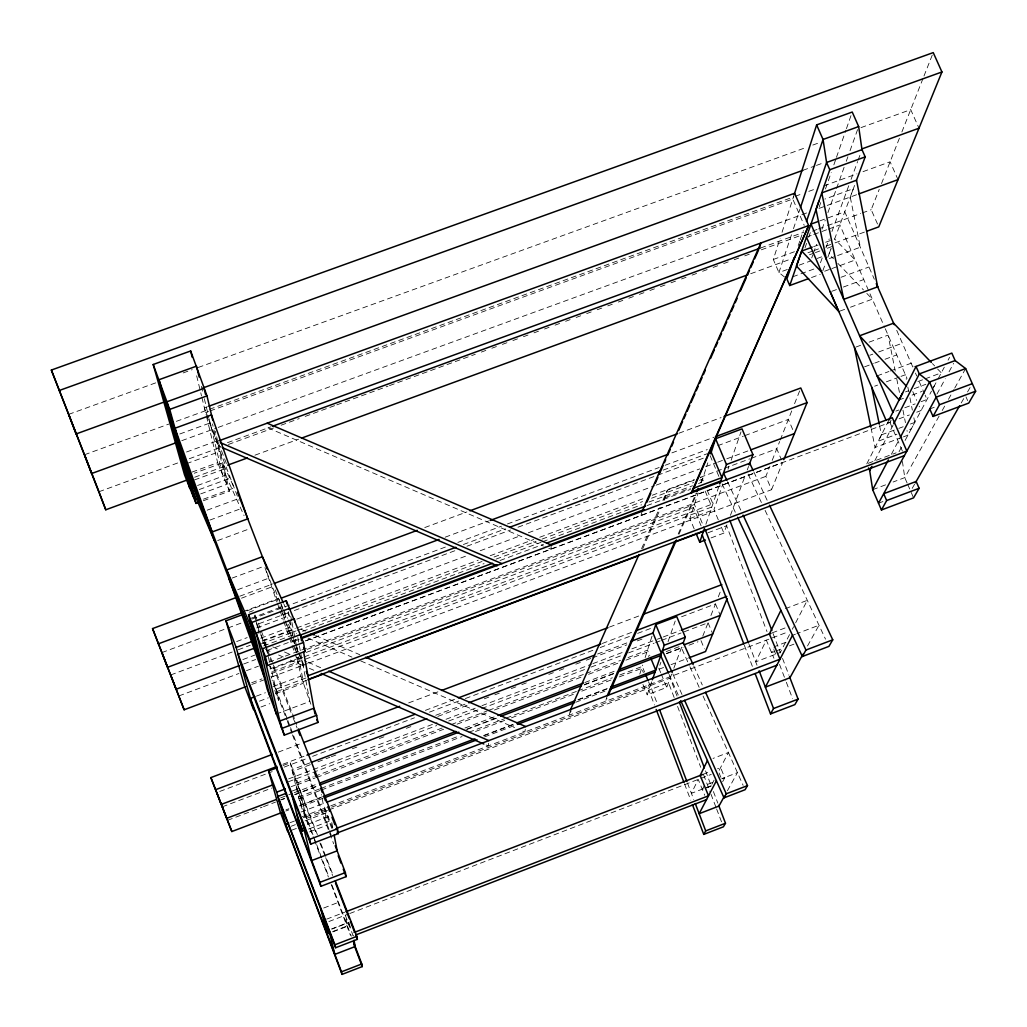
<?xml version="1.0" encoding="UTF-8"?>
<svg xmlns="http://www.w3.org/2000/svg" width="1027" height="1027" viewBox="0 0 1027 1027"><rect width="100%" height="100%" fill="white"/><g stroke="black" fill="none" stroke-linecap="round" stroke-linejoin="round"><path stroke-width="0.75" stroke-dasharray="5 3.75" d="M488.531 743.278L488.249 745.936L485.322 744.665M551.268 546.467L550.844 549.201L544.952 546.672M525.285 729.286L524.848 732.02L521.921 730.749M570.576 709.516L569.292 715.1L571.217 710.723M641.028 515.49L642.132 511.241M607.265 695.561L605.66 701.274L606.944 698.334M664.02 500.496L667.422 490.149L694.355 480.084M639.795 674.084L642.697 665.072M645.123 657.575L652.363 635.058M694.188 528.905L689.874 518.584L698.116 492.973M701.402 482.767L707.821 462.83M784.615 277.11L778.941 272.54L773.305 259.472L780.122 238.303M782.061 232.256L794.153 194.706M791.47 234.747L778.941 272.54L787.593 269.382M793.473 228.687L799.982 209.033M798.236 245.658L799.776 241.114M800.29 239.612L803.384 230.536M671.645 674.123L666.728 687.397L647.203 694.83L651.863 681.299M705.896 524.245L719.259 485.412M659.847 665.226L660.874 662.274M668.051 641.657L675.214 621.027M718.309 519.855L713.983 509.546L722.815 484.153M728.015 469.223L729.054 466.232M731.134 460.263L740.993 431.879M804.988 247.879L806.567 243.348M808.66 237.314L810.765 231.28M819.161 207.12L820.74 202.601M825.464 189.007L831.228 172.408M833.86 164.859L835.952 158.826M836.479 157.311L845.927 130.147M846.453 128.632L851.178 115.05M811.741 257.905L812.819 254.889M813.358 253.387L816.593 244.323M821.985 229.226L825.22 220.176M827.916 212.628L836.004 189.982M836.543 188.467L844.091 167.337M846.261 161.303L847.878 156.772M850.035 150.725L857.584 129.595M820.47 262.745L822.653 256.801M825.926 247.866L829.213 238.932M831.934 231.499L848.88 185.361M851.062 179.404L857.622 161.547M858.161 160.058L860.896 152.612M673.828 668.218L682.352 645.213M711.095 537.904L723.881 533.103L727.167 524.219M730.454 515.336L745.268 475.347M747.258 469.968L748.555 466.463M822.807 270.807L825.592 263.31M827.826 257.315L831.177 248.316M834.515 239.33L855.157 183.872M830.869 249.112L829.007 254.131L833.449 258.753M702.763 636.162L708.065 622.76L682.583 632.414M710.928 615.52L715.498 603.927L679.553 617.522M718.309 596.828L721.108 589.742M308.832 663.07L771.547 489.699L765.885 476.361L769.891 466.207M772.188 460.404L779.673 441.456M780.25 439.98L791.753 410.839M794.577 403.701L800.778 387.988M877.507 224.002L871.204 209.688L879.228 189.366M881.513 183.563L899.524 137.952M901.886 131.982L923.414 77.461M923.992 75.998L932.657 54.072M771.547 489.699L782.625 462.548L305.212 641.002M678.192 534.014L696.255 492.896M700.761 482.613L703.341 476.733L700.35 477.85M679.027 534.13L697.051 493.076M641.593 548.649L659.668 507.697M662.89 500.38L667.422 490.149M642.748 548.675L660.797 507.8M866.788 463.857L888.74 420.441M879.574 425.653L881.448 434.87L878.239 441.212L896.93 434.216M305.776 640.797L889.947 422.444L891.731 418.926M874.824 460.674L893.054 425.114M711.929 784.307L714.124 780.071M719.208 770.263L728.413 752.509L713.02 758.427M789.532 634.622L780.276 652.479L755.718 661.837L766.322 640.142L773.922 658.256M792.318 629.243L793.627 626.727M795.655 622.798L807.299 600.333L785.296 608.69M891.385 454.281L899.613 438.696M899.049 451.752L902.065 446.116M905.082 440.48L931.476 391.159M932.234 389.759L936.008 382.712M938.1 378.796L944.301 367.204M948.075 360.156L949.577 357.345M933.697 387.038L935.956 382.814M913.863 417.796L914.762 422.405L911.321 428.837L907.008 430.441M722.674 781.688L724.78 777.747L720.595 767.593L717.603 768.735M936.919 394.163L945.264 378.77M949.064 371.774L953.621 363.378M727.424 790.739L737.437 772.638L722.02 778.582M807.517 645.97L818.981 625.238L796.913 633.633M939.102 416.102L904.774 477.619L893.105 482.01M942.221 410.505L945.353 404.92M948.473 399.323L953.929 389.541M954.712 388.142L964.854 369.964M912.207 488.364L914.582 484.23M961.233 402.943L964.404 397.436M967.562 391.929L970.785 386.319M332.851 931.476L347.383 925.879L345.585 916.752M711.197 785.719L691.402 793.345L698.219 779.416L704.74 795.296M332.812 931.9L349.231 925.571L348.667 922.618L331.824 929.101M711.069 786.168L702.365 789.519L704.329 785.629L713.097 782.253M323.698 908.022L339.539 901.924M326.625 919.152L344.674 912.207M703.071 774.332L710.376 771.521M328.871 921.553L348.281 914.081M349.771 913.504L711.262 774.397M331.734 928.896L349.064 922.22M721.865 778.877L724.78 777.747M319.436 788.98L298.51 796.926L306.149 816.863L325.598 809.469M320.938 788.415L459.929 735.653M468.89 732.251L504.77 718.63M506.26 718.066L576.506 691.389M577.996 690.824L612.374 677.781M619.846 674.944L642.26 666.433L644.545 672.005M319.859 790.572L298.896 798.531L306.508 818.416L327.485 810.431M321.348 790.007L462.034 736.59M475.501 731.481L505.438 720.107M511.42 717.834L575.775 693.405M581.77 691.132L611.694 679.758M619.178 676.921L641.631 668.397L643.338 672.569M285.994 809.828L288.857 808.737M322.542 796.708L303.119 804.09L295.314 783.665L313.286 776.848M483.897 735.396L513.77 724.048M578.021 699.631L607.894 688.283M285.801 811.035L288.805 809.892M299.293 805.913L321.785 797.363M483.678 735.846L515.156 723.881M578.111 699.965L606.598 689.143M659.064 669.206L663.558 667.499M671.055 664.649L687.538 658.384M322.953 798.313L303.504 805.707L295.712 785.347L315.135 777.991M484.5 736.924L515.901 724.985M575.736 702.25L607.15 690.311M301.052 811.998L325.058 802.87M772.201 632.85L788.941 626.483M302.31 816.67L329.256 806.426M330.745 805.861L788.685 631.644M290.076 822.704L294.441 821.035M303.17 817.723L306.085 816.606L316.213 843.398M331.58 807.196L650.258 685.933L648.55 681.748M328.987 809.867L649.603 687.846L647.331 682.287M305.096 820.843L326.817 812.575M792.497 635.315L795.437 634.198M291.052 826.311L295.391 824.655M292.066 830.06L296.379 828.43M307.509 824.463L328.139 816.606L329.038 821.279L308.601 829.071M786.04 642.234L774.679 646.561L771.585 652.671L774.563 651.542M776.053 650.964L783.511 648.127M789.481 645.855L793.948 644.147M309.448 831.921L327.395 825.079L324.096 808.39L332.35 829.893M278.317 752.123L302.285 743.073M408.669 702.892L438.645 691.582M609.46 627.073L639.436 615.751M282.938 764.229L305.43 755.718M425.383 710.363L456.861 698.45M602.31 643.454L632.298 632.106M283.041 765.513L290.256 762.779L298.356 783.948L307.843 824.052L300.32 804.385L290.256 762.779M219.752 791.458L272.168 771.636M284.158 767.105L306.624 758.606M312.606 756.334L414.459 717.809M429.44 712.147L459.39 700.812M465.385 698.54L594.184 649.821M600.179 647.549L630.129 636.214M637.626 633.389L652.594 627.715M309.91 762.894L291.925 769.711L299.935 790.623M435.769 715.267L467.234 703.354M597.586 654.019L627.548 642.671M310.359 764.666L292.361 771.47L316.47 833.937M317.856 761.816L329.86 757.284M331.349 756.706L335.855 755.012M352.351 748.76L356.857 747.065M379.348 738.541L383.854 736.834M406.345 728.323L410.851 726.615M437.849 716.397L467.837 705.048M484.333 698.796L488.839 697.089M494.834 694.817L499.34 693.122M511.33 688.578L515.836 686.87M521.832 684.598L526.337 682.904M548.829 674.38L553.335 672.672M559.33 670.4L563.823 668.705M575.826 664.161L580.332 662.454M586.327 660.181L590.82 658.487M592.322 657.909L626.817 644.853M637.318 640.887L644.815 638.037M288.651 778.877L437.027 722.674M446.026 719.272L480.495 706.217M481.984 705.652L591.398 664.199M592.887 663.635L624.365 651.709M631.862 648.871L655.842 639.795M657.331 639.23L661.837 637.523M663.326 636.958L679.823 630.706M222.32 806.811L271.796 788.068M288.279 781.817L436.706 725.576M448.696 721.031L480.187 709.105M481.689 708.54L585.133 669.334M591.128 667.062L622.606 655.136M628.601 652.864L654.096 643.21M655.598 642.632L660.091 640.938M661.593 640.36L681.081 632.979M314.788 776.284L442.175 727.989M451.174 724.587L487.145 710.954M488.647 710.376L584.556 674.02M586.058 673.455L620.526 660.387M628.023 657.55L647.498 650.155L649.847 655.855M291.142 786.682L298.356 783.948M316.637 777.426L443.638 729.273M457.079 724.163L488.454 712.276M494.436 710.004L582.591 676.588M588.574 674.315L618.447 662.993M625.918 660.156L646.843 652.222L648.589 656.484M292.22 791.021L299.383 788.3L317.369 834.656M280.666 797.851L292.669 793.293M294.171 792.728L316.675 784.192M464.936 728.015L496.439 716.063M584.941 682.493L616.701 670.361M666.215 651.58L681.209 645.88M280.435 799.917L284.71 798.3M294.659 794.513L318.28 785.514M466.322 729.337L497.723 717.424M584.453 684.521L614.351 673.16M666.613 653.365L681.414 647.755L689.284 665.316M227.596 820.291L262.052 807.222M263.554 806.644L275.544 802.1M281.526 799.828L284.53 798.685M295.006 794.757L318.986 785.616M467.298 729.324L498.763 717.385M584.145 684.983L615.609 673.044M666.549 653.711L683.032 647.459M689.014 645.187L698.013 641.772M276.212 714.06L309.807 701.428L297.83 637.523M872.68 489.699L885.813 484.757M878.521 503.217L882.899 501.561M929.756 408.964L934.211 407.295M178.916 695.934L238.957 673.468M246.467 670.657L258.483 666.164M268.984 662.235L765.885 476.361M307.047 649.411L694.406 504.475L704.445 528.456M881.448 434.87L897.38 428.914M898.83 428.362L903.182 426.744M910.423 424.035L914.762 422.405M306.136 652.453L693.43 507.518L701.082 525.785M270.024 668.898L297.483 658.615M302.785 657.396L271.231 669.206L270.088 666.215M304.287 656.831L712.918 503.846L706.82 489.327M271.462 673.558L298.421 663.468L295.275 654.481M901.95 437.412L875.068 447.477L871.204 428.747M903.439 436.86L907.919 435.178L906.995 430.493M251.679 682.737L261.962 678.886M689.874 518.584L713.983 509.546M251.743 684.457L263.759 679.964M271.269 677.14L307.33 663.635M272.964 686.575L300.872 676.113L297.214 657.254M868.251 463.305L896.122 452.856M256.416 696.126L265.39 692.75M305.93 677.987L275.968 689.22L270.961 676.177M306.495 680.387L276.533 691.633L272.104 680.067M275.66 693.623L303.581 683.148L298.51 656.702M259.407 701.184L268.317 697.834M707.95 532.782L726.59 525.785L766.989 631.592M260.961 707L269.78 703.688M250.909 618.318L280.358 607.355M874.657 386.191L877.597 385.099M886.378 381.826L899.549 376.922M901.013 376.37L905.416 374.739L906.315 379.348M161.932 652.569L226.531 628.524M228.033 627.959L243.065 622.375M252.077 619.011L445.859 546.89M457.875 542.41L501.446 526.196M507.454 523.963L659.18 467.49M665.188 465.257L707.256 449.595M717.77 445.692L743.304 436.18M744.806 435.628L788.377 419.414L794.436 433.587M463.408 544.503L505.464 528.841M663.172 470.109L706.73 453.895M288.33 612.76L256.814 624.506L260.152 633.184M294.338 610.526L454.948 550.703M466.964 546.223L510.496 530.009M517.993 527.21L656.099 475.783M657.601 475.219L704.124 457.888M256.711 627.908L289.19 615.802L287.881 612.926M917.881 381.556L923.735 379.374M925.199 378.835L941.284 372.84L935.738 367.063M905.519 391.89L908.42 390.812M914.235 388.642L925.841 384.316M236.659 641.541L247.186 637.613M296.803 619.127L466.682 555.774M480.212 550.742L520.805 535.606M528.327 532.795L654.623 485.707M656.125 485.155L699.721 468.903M705.729 466.656L716.255 462.728M717.757 462.176L725.28 459.364M726.782 458.812L747.836 450.956M260.755 638.229L291.296 626.688L288.112 619.615M899.1 399.939L903.426 398.335M912.079 395.1L922.156 391.338M170.7 674.957L232.218 652.017M238.213 649.77L250.216 645.29M262.219 640.809L295.224 628.498M296.713 627.933L478.235 560.203M490.238 555.723L533.745 539.483M539.74 537.249L646.253 497.504M652.248 495.258L694.252 479.583M700.26 477.35L722.764 468.954M724.266 468.389L749.761 458.876M751.263 458.312L776.771 448.799L781.457 459.801M262.488 641.259L295.096 629.089M261.487 643.813L295.994 630.937M297.483 630.373L482.022 561.499M494.026 557.019L536.03 541.332M542.025 539.098L642.543 501.574M651.554 498.211L693.559 482.536M699.554 480.289L702.558 479.173L703.777 482.074M263.618 645.906L296.61 633.582M302.618 631.348L484.076 563.592M496.067 559.112L541.062 542.32M542.551 541.755L641.528 504.796M649.025 501.998L692.519 485.758M698.514 483.524L701.518 482.408M895.865 411.108L898.83 410.004M904.774 407.783L915.16 403.906M921.091 401.685L927.034 399.464L925.109 395.061M665.303 497.569L690.529 488.159M500.059 560.485L543.54 544.246M646.984 505.618L690.452 489.378M242.86 659.565L254.85 655.085M260.704 634.635L266.827 650.566L298.395 638.768M299.075 639.423L294.569 641.105L295.031 643.518M243.656 664.007L255.659 659.514M887.354 423.188L890.281 422.084M899.087 418.798L909.357 414.959M916.687 412.212L921.091 410.569L919.178 406.191M232.102 578.085L262.963 566.66M855.94 347.049L861.781 344.879M869.086 342.171L888.085 335.136L895.21 371.094M237.712 589.691L268.984 578.098M869.805 355.252L872.77 354.161M878.688 351.966L902.361 343.185M239.779 596.212L272.874 583.927M424.78 527.544L466.887 511.921M678.95 433.214L721.07 417.578M241.499 598.176L272.386 586.712M864.554 366.857L873.335 363.597M874.799 363.057L879.189 361.427M885.03 359.257L896.738 354.918M242.77 611.733L278.535 598.433L283.003 608.318M877.084 375.895L888.933 371.492M890.409 370.94L911.154 363.224L914.377 366.626M246.904 610.898L278.445 599.177M445.14 537.198L488.685 520.997M671.902 452.881L713.958 437.245M249.112 612.208L253.451 610.59M217.698 540.536L248.483 529.187M840.266 310.976L844.63 309.371M850.472 307.214L872.334 299.152L864.567 291.077M197.556 485.476L225.709 475.167L222.795 462.818L194.231 473.254M799.122 265.159L810.662 260.935M817.171 258.47L821.613 256.84M199.264 489.532L231.832 477.594M829.392 258.56L860.305 247.225L850.24 197.043L853.347 188.698L824.874 199.071M200.689 493.897L226.839 484.308L212.512 423.92M792.703 276.802L814.475 268.817M203.487 499.161L234.195 487.889L222.795 462.818M824.655 271.218L830.471 269.074M831.921 268.548L855.209 259.998L834.643 238.97M203.32 500.752L229.483 491.15L215.336 431.212M811.523 277.534L820.239 274.337M207.184 510.162L238.315 498.724M840.972 277.29L868.97 267.007M209.842 520.086L242.064 508.237M831.716 291.334L837.544 289.19M843.36 287.046L863.758 279.549M181.779 440.66L216.684 427.951M218.199 427.399L807.581 212.602M818.994 208.43L857.327 194.475M186.542 451.996L217.57 440.673L227.378 466.04M819.79 220.895L844.759 211.78L874.336 279.228M227.468 442.676L271.115 426.744M760.699 247.969L803.769 232.243M98.977 491.728L178.749 462.586M189.289 458.735L220.908 447.194M228.43 444.447L273.593 427.951M281.116 425.204L299.178 418.605M305.199 416.397L335.303 405.408M336.817 404.856L387.988 386.165M389.503 385.613L475.296 354.276M481.329 352.081L485.835 350.425M491.856 348.23L496.375 346.574M502.396 344.379L506.914 342.736M512.935 340.528L517.454 338.884M523.475 336.689L527.994 335.033M534.014 332.838L538.52 331.182M544.541 328.987L549.06 327.331M555.081 325.135L559.599 323.492M565.62 321.284L570.139 319.641M576.16 317.446L580.679 315.79M586.699 313.594L591.205 311.938M597.226 309.743L601.745 308.1M607.766 305.892L612.285 304.249M618.305 302.041L622.824 300.397M628.845 298.202L633.364 296.546M639.385 294.351L643.903 292.695M649.924 290.5L654.43 288.857M660.451 286.649L664.97 285.005M670.99 282.81L675.509 281.154M681.53 278.959L686.049 277.303M692.07 275.108L696.588 273.452M702.609 271.256L707.115 269.613M713.136 267.405L717.655 265.762M723.676 263.567L728.194 261.911M734.215 259.715L738.734 258.059M744.755 255.864L749.274 254.221M761.315 249.818L801.959 234.978M812.498 231.126L817.004 229.47M818.519 228.931L826.042 226.171M827.544 225.632L860.665 213.526M862.167 212.987L871.204 209.688M186.529 463.665L220.099 451.392L239.06 500.457M806.465 237.147L812.28 235.029M813.731 234.503L826.799 229.727M828.25 229.188L839.868 224.952L884.632 327.266M192.062 472.073L217.685 462.702L206.414 416.14M773.305 259.472L794.911 251.564M813.654 246.647L818.16 245.004M825.644 242.256L831.652 240.061M194.681 477.234L227.827 465.103M254.953 455.179L298.639 439.184M750.686 273.734L791.368 258.843M807.941 252.783L812.46 251.127M813.975 250.575L818.493 248.919M826.029 246.159L833.565 243.399M835.067 242.847L865.196 231.82M194.411 479.956L224.258 469.031M809.469 254.786L813.936 253.143M815.425 252.603L819.893 250.96M827.338 248.239L831.806 246.608M802.896 170.328L814.95 165.95M816.465 165.398L824.001 162.664M207.415 406.718L204.412 407.822L218.456 445.975L221.396 447.233M84.496 454.743L168.826 424.074M176.349 421.34L207.968 409.837M209.482 409.298L793.743 196.837M795.245 196.285L802.78 193.551M808.801 191.356L814.822 189.173M823.859 185.887L856.98 173.833M863.014 171.65L890.114 161.791L898.022 179.635M205.554 412.584L208.571 411.493M210.073 410.941L792.767 199.02L804.205 225.311M179.802 433.985L211.678 422.379M68.681 414.356L156.053 382.737M183.165 372.929L192.203 369.656M198.224 367.473L806.773 147.246M812.806 145.064L818.827 142.881M860.998 127.618L910.718 109.632L918.998 128.208M268.008 427.874L543.476 546.043M301.001 629.256L305.404 631.169M315.687 635.623L359.758 654.7M308.01 638.088L351.966 657.126M360.759 660.939L514.591 727.565M262.476 642.453L266.879 644.365M272.758 646.92L278.638 649.462M284.518 652.017L290.397 654.558M296.277 657.113L306.56 661.581M308.036 662.21L322.722 668.59M265.428 649.269L272.758 652.453M278.625 654.995L284.479 657.537M290.346 660.079L303.543 665.804M309.409 668.346L313.8 670.259M837.891 263.374L863.45 289.922M932.413 363.597L934.634 365.907M217.685 462.702L229.483 491.15M753.831 471.945L767.439 500.894M748.118 474.204L761.7 503.14M765.102 510.368L825.515 639.153M727.565 481.766L741.07 510.778M722.122 483.922L735.602 512.922M225.709 475.167L244.054 515.631M283.965 604.274L285.275 607.162M283.645 609.73L287.47 618.203M693.777 666.009L702.288 684.97M689.951 666.78L699.798 688.732M703.071 696.049L743.124 785.321M672.852 673.982L681.967 694.432M669.091 674.482L678.796 696.255M965.983 396.871L967.639 400.607M896.725 330.335L912.9 367.204M915.468 373.071L916.752 376.01M919.319 381.864L924.467 393.598M885.274 328.717L907.021 378.411M912.772 391.569L916.61 400.337M889.947 422.444L902.502 451.302M907.111 483.024L904.774 477.619L902.412 461.457M907.701 484.372L910.05 489.763M911.219 492.459L913.568 497.864M710.132 455.654L720.197 479.558M721.403 527.21L723.881 533.103M705.164 491.073L711.839 506.979L271.834 671.761L269.549 665.804M715.498 603.927L720.286 615.378M708.065 622.76L712.135 632.529M701.005 640.643L704.394 648.82M719.105 773.049L720.89 777.375M658.821 668.166L660.643 672.608M661.26 674.084L666.728 687.397M642.953 684.47L647.203 694.83M265.3 644.122L267.046 648.589M267.636 650.078L269.96 656.035M270.537 657.524L272.874 663.481M273.452 664.97L296.739 724.51M266.84 650.617L270.91 661.029M273.233 666.972L292.425 716.063M293.003 717.552L297.073 727.963M275.249 589.922L280.448 603.35M281.026 604.839L283.324 610.808M283.901 612.31L286.212 618.28M288.523 624.249L293.131 636.188M295.686 643.993L298.472 651.208M299.024 652.658L304.056 665.663M206.684 415.486L218.456 445.975M296.379 647.601L298.035 651.914M298.6 653.352L304.146 667.73M266.635 571.821L279.216 604.402M279.845 606.02L282.143 611.964M282.72 613.453L286.161 622.375M286.738 623.864L294.21 643.184M320.848 843.629L333.03 875.03M319.923 842.846L325.11 856.21M325.687 857.686L332.594 875.505M300.872 676.113L310.886 704.227M255.145 615.019L263.657 637.151L270.217 664.905M256.686 623.132L260.601 633.3M261.153 634.763L265.621 646.381M332.581 828.186L323.146 803.602L321.335 794.526M274.774 690.388L278.599 700.375L270.576 666.446M348.667 922.618L351.516 930.064M345.277 915.237L353.198 935.918L352.556 932.542M773.036 633.518L780.43 652.902M782.548 658.423L788.967 675.265M773.819 649.475L776.656 656.921M779.506 664.379L785.758 680.76M786.335 682.249L792.587 698.642M749.042 644.353L757.015 665.239M744.344 645.315L752.881 667.691M677.024 696.036L670.182 678.077L650.373 685.612L657.216 703.585M705.536 770.866L711.236 785.822M713.406 791.535L717.834 803.153M674.148 697.5L668.487 682.647L648.82 690.131L654.481 704.997M677.55 706.422L700.761 767.349M703.598 774.782L710.389 792.613M710.954 794.102L716.05 807.479M716.615 808.968L722.841 825.31M687.448 782.972L693.726 799.442M684.508 783.832L690.735 800.187M275.878 688.822L287.175 718.707M287.74 720.197L289.999 726.179M290.564 727.668L329.025 829.367M329.564 830.804L331.182 835.092M277.213 694.496L286.815 719.876M287.38 721.378L291.899 733.317M292.464 734.806L329.153 831.857M329.718 833.346L333.672 843.796M316.778 844.887L328.589 876.147M331.965 885.081L351.298 936.2M306.945 820.265L313.723 838.173M314.288 839.675L321.053 857.584M321.618 859.073L328.396 876.994M331.22 884.465L350.4 935.225M281.398 610.346L284.53 619.32M285.057 620.822L290.269 635.777M290.795 637.266L296.007 652.222M264.953 567.61L276.982 602.066M277.495 603.555L279.588 609.55M280.114 611.052L283.259 620.038M283.773 621.528L289.011 636.509M289.524 637.998L291.617 643.993M292.143 645.495L294.762 652.979M196.658 375.805L201.536 395.973M201.921 397.526L206.042 414.6M254.555 615.173L256.031 621.271M256.134 621.682L258.984 633.454M201.356 386.306L202.845 392.507M204.334 398.72L208.789 417.321M209.161 418.875L222.91 476.258M896.764 378.912L899.87 394.535M902.964 410.171L905.442 422.675M907.829 387.038L908.728 391.659M909.935 397.808L912.348 410.107M288.394 611.694L293.568 638.409M293.683 639.012L295.083 646.265M295.391 647.832L296.919 655.688M290.769 616.277L291.668 620.937M291.963 622.49L294.942 638.049M295.237 639.603L296.431 645.816M296.726 647.369L298.215 655.149M331.798 822.499L332.979 828.789"/><path stroke-width="1.5" d="M759.21 248.508L760.481 244.375M652.851 633.556L655.752 624.544L676.754 616.598L685.304 637.241L683.122 643.146M710.735 453.793L715.575 438.734L742.033 428.888L752.945 454.614L749.107 464.974M794.23 194.45L816.632 124.896L852.23 112.033L858.662 126.578L861.987 149.634L865.196 156.887L856.261 180.868M800.482 207.518L823.038 139.467L816.632 124.896M794.102 257.751L786.887 278.933L789.737 285.532L808.621 278.599M806.477 221.46L826.581 162.484L823.038 139.467L858.662 126.578M652.376 679.797L664.276 645.213L655.752 624.544M705.408 540.035L699.734 542.166L704.355 528.725M719.773 483.922L726.448 464.499L715.575 438.734M789.737 285.532L829.765 169.75L826.581 162.484L861.987 149.634M812.152 247.199L801.663 251.037L796.477 266.057L838.802 311.515L830.252 291.873M818.878 201.253L816.016 209.521L826.453 259.638M727.116 598.613L705.536 651.542L689.04 657.806M783.806 459.647L807.068 402.623L800.778 387.988L724.074 416.461M187.145 479.994L105.768 509.777L51.35 370.067L933.235 52.608L941.939 71.967L878.765 226.864L866.711 231.268M691.184 492.909L808.673 225.555L794.616 193.269L208.917 406.178M691.749 492.857L808.673 225.555L218.828 440.827M607.265 695.561L674.97 541.357M696.897 491.419L698.18 488.493M608.228 695.407L676.459 539.984M570.576 709.516L639.012 554.49M642.132 511.241L760.891 242.988M646.869 502.28L650.771 493.486M655.316 483.216L657.909 477.35M659.206 474.41L663.108 465.616M664.405 462.676L665.701 459.749M667.653 455.346L670.246 449.479M671.542 446.54L673.494 442.136M678.693 430.403L682.583 421.609M683.879 418.669L685.831 414.266M687.127 411.339L689.733 405.472M691.03 402.533L694.92 393.739M696.216 390.799L698.167 386.396M699.464 383.469L702.07 377.602M703.367 374.662L705.318 370.259M710.504 358.526L714.407 349.732M715.703 346.792L717.655 342.389M718.951 339.462L721.545 333.595M722.841 330.655L726.744 321.862M728.04 318.922L729.992 314.519M731.288 311.592L733.881 305.725M735.178 302.785L737.129 298.382M740.377 291.052L746.218 277.855M747.515 274.915L749.466 270.512M750.763 267.585L753.369 261.718M754.665 258.778L758.555 249.985M707.423 760.571L700.157 775.449L708.527 795.809L354.148 932.465M780.892 610.359L769.364 633.929L779.994 659.218L336.124 828.494M888.92 420.082L916.033 366.434L951.836 353.108L955.136 360.58L965.637 368.565L975.65 391.21L968.731 403.097L933.029 416.448L929.756 408.964M902.617 392.982L899.1 399.939L877.084 375.895M881.436 509.983L886.648 500.547L883.682 493.705L916.161 481.47L919.126 488.3L913.568 497.864L881.436 509.983L872.68 489.699L869.715 470.636L871.91 466.361M893.785 423.702L919.319 373.918L955.136 360.58M716.41 780.738L699.156 813.705L718.951 806.067L724.343 796.31M792.497 635.315L765.372 687.14L789.93 677.756L802.921 654.263M872.68 489.699L888.394 459.942M900.358 437.271L929.525 382.018L965.637 368.565M878.521 503.217L936.175 397.154L972.312 383.662M933.029 416.448L939.5 404.728L975.65 391.21M692.442 804.654L703.765 834.399L705.703 830.894L725.486 823.243L718.643 805.284M680.734 700.607L724.022 797.851L726.269 793.807L747.489 785.616L705.562 692.275M755.166 673.661L770.532 713.932L773.536 708.514L798.082 699.117L789.545 676.754M737.63 517.274L802.357 656.523L805.938 650.04L832.756 639.821L769.48 505.233M915.378 482.844L959.654 405.704M725.486 823.243L723.406 826.799L703.765 834.399M747.489 785.616L745.101 789.712L724.022 797.851M798.082 699.117L794.872 704.612L770.532 713.932M832.756 639.821L828.917 646.381L802.357 656.523M356.189 934.763L706.525 799.635M356.818 936.342L357.37 939.346L335.649 947.728L334.943 944.776L356.818 936.342L335.354 881.012M361.786 963.968L362.261 966.574L342.055 974.392L341.439 971.837L361.786 963.968L353.519 942.106M251.987 703.97L320.912 886.301L346.099 876.647L345.367 872.591L335.2 845.696M346.022 911.681L702.686 774.486M336.997 833.051L776.848 665.226M239.869 660.682L310.77 844.117L338.358 833.59L337.485 828.725L298.485 728.977M320.912 886.301L319.949 882.334L345.367 872.591M324.031 796.143L474.936 738.798M516.761 722.905L575.03 700.773M610.885 687.14L655.701 670.117L651.015 658.705M272.322 754.396L210.882 777.593L231.832 831.536L281.308 812.742M324.442 797.748L477.016 739.774M517.403 724.42L574.247 702.815M610.141 689.181L655.021 672.12M326.56 802.305L770.982 633.312M288.626 823.256L285.711 824.36L341.439 971.837M310.77 844.117L309.628 839.341L337.485 828.725M303.787 742.508L399.683 706.294M441.636 690.452L607.971 627.638M643.929 614.056L721.853 584.633M215.465 789.737L276.943 766.489M306.932 755.153L414.882 714.33M458.363 697.885L600.808 644.019M636.791 630.411L726.757 596.392M268.612 770.969L276.699 792.164L287.765 831.703L280.268 811.998L268.612 770.969L277.277 767.695M311.412 762.329L426.783 718.669M468.723 702.789L594.582 655.149M630.539 641.541L653.018 633.03L661.439 653.467L619.435 669.399M272.168 785.129L221.216 804.423L216.761 792.6M681.312 630.142L720.286 615.378M276.699 792.164L285.365 788.877M664.276 645.213L685.304 637.241M286.494 793.191L277.893 796.451L334.943 944.776M276.173 799.558L226.672 818.339L222.32 806.811M319.436 783.229L455.937 731.429M497.941 715.498L583.439 683.058M684.213 644.751L712.712 633.929M319.782 784.949L458.838 732.174M500.714 716.294L581.462 685.651M617.343 672.03L660.708 655.573M282.605 728.13L316.637 715.318L313.89 708.219L279.87 721.018L284.286 735.152L317.921 722.469L316.637 715.318M886.648 500.547L919.126 488.3M303.491 642.478L305.096 651.413L267.521 665.47L265.415 656.715L303.491 642.478L286.263 600.705L248.573 614.724L267.084 688.783L284.286 735.152M236.775 597.329L152.548 628.588L184.141 709.785L245.735 686.716M254.914 696.691L250.421 698.373L319.949 882.334M308.588 679.232L904.389 455.629M307.984 679.823L322.966 674.2M366.408 657.896L639.025 555.581M674.97 542.089L703.431 531.408M289.28 608.497L251.564 622.542L269.793 695.831M289.178 609.37L455.898 547.288M509.97 527.159L660.168 471.226M708.232 453.331L711.236 452.214L721.942 477.619L693.456 488.261M232.153 643.223L167.504 667.332L161.932 652.569M750.84 449.839L794.436 433.587M243.335 614.364L225.979 620.809L244.349 685.484L253.618 709.76L236.146 647.408L252.077 641.464M726.448 464.499L752.945 454.614M253.836 648.409L238.071 654.289L309.628 839.341M300.667 634.956L492.562 563.284M546.531 543.129L645.482 506.17M301.399 637.651L496.811 564.632M549.432 544.978L644.134 509.597M692.237 491.625L720.787 480.957M302.079 638.293L892.335 417.758L906.841 451.097L307.959 675.779L306.29 671.44M239.15 665.689L176.092 689.258L170.7 674.957M274.376 583.375L417.257 530.343M469.904 510.804L677.448 433.766M158.299 643.839L242.398 612.58M281.449 598.061L439.132 539.432M490.187 520.445L667.396 454.55M715.46 436.68L807.068 402.623M212.794 420.467L206.992 395.87L190.663 350.964L153.203 364.495L184.526 474.821L196.041 503.423L198.956 502.357M175.989 442.778L91.583 473.537L85.036 456.193M858.829 193.923L898.022 179.635M818.326 221.434L810.971 224.117L892.887 412.212M272.617 426.192L760.096 248.187M227.827 465.103L247.417 457.939M301.656 438.08L747.669 274.838M165.039 401.698L76.075 433.959L68.681 414.356M202.743 388.013L802.896 170.328M861.704 148.992L918.998 128.208M196.041 503.423L169.737 409.401L206.992 395.87M829.765 169.75L865.196 156.887M59.065 390.568L941.939 71.967M267.174 423.188L551.486 545.106M220.317 442.624L501.908 563.63M222.859 447.862L497.119 565.736M311.284 633.71L314.223 634.981M365.625 657.241L525.721 726.564M328.601 671.132L488.801 740.608M321.13 673.442L483.858 744.023M931.309 362.441L893.606 323.197L859.599 335.778L906.186 385.908M801.663 251.037L821.741 272.283M753.15 470.494L749.749 463.267L723.509 473.062L726.885 480.315M743.099 515.13L805.938 650.04M283.311 602.836L262.424 556.711L226.723 569.921L252.283 629.564M693.122 664.559L683.289 642.684L662.428 650.592L672.197 672.518M684.573 700.286L726.269 793.807M660.695 655.611L668.449 673.032M939.5 404.728L929.525 382.018L919.319 373.918L916.033 366.434M876.262 283.632L894.26 324.686M806.465 237.147L886.07 420.248M868.547 467.927L869.715 470.636M188.223 475.462L199.097 500.765M191.625 487.645L214.759 541.614M242.77 611.733L254.953 640.245L253.618 634.943M696.036 533.321L699.734 542.166M645.688 674.79L647.973 680.362M298.241 730.942L299.987 735.409M314.519 772.599L316.265 777.054M320.668 788.338L322.362 792.677M323.826 796.4L325.559 800.855M327.895 806.811L329.641 811.279M331.965 817.222L334.866 824.655M337.19 830.612L338.358 833.59M51.35 370.067L98.977 491.728M152.548 628.588L184.141 709.785M210.882 777.593L231.832 831.536M303.594 647.511L305.096 651.413M237.519 492.305L239.227 496.709M239.792 498.185L267.174 569.022M335.482 882.925L349.347 918.69M350.451 921.527L354.482 931.925M355.637 934.891L357.37 939.346M316.842 719.657L317.921 722.469M279.023 800.457L335.649 947.728M153.203 364.495L169.737 409.401M265.415 656.715L248.573 614.724M264.517 657.652L267.521 665.47M182.113 453.613L257.276 649.577M185.065 464.191L259.369 657.909M729.761 520.227L771.893 630.539M705.19 529.457L748.478 642.863M759.133 670.772L773.536 708.514M702.211 534.939L743.779 643.826M679.309 702.019L704.394 767.862M659.501 709.58L686.883 781.47M695.279 803.525L705.703 830.894M656.189 709.464L683.943 782.343M225.979 620.809L236.146 647.408M296.636 813.679L302.76 831.292L297.83 818.378M323.633 920.295L328.332 933.62L324.391 923.273M338.191 855.748L341.015 863.206M343.275 869.189L346.099 876.647M353.789 944.185L362.261 966.574M286.726 827.955L342.055 974.392M99.491 493.114L105.768 509.777M245.017 620.513L261.59 666.793M229.175 579.177L263.978 676.357M178.788 441.751L196.298 490.611M193.423 496.567L166.823 401.814L204.065 388.309L205.541 394.496M189.738 488.416L159.044 379.708L196.529 366.151L199.135 376.999M292.117 795.848L301.977 834.771M320.809 909.126L327.035 933.723M276.212 714.06L256.301 632.991L294.325 618.819L294.916 621.938M302.208 821.947L311.72 860.549L337.138 850.844L334.173 835.092M328.845 930.013L334.853 954.391L355.201 946.535L354.02 940.308M190.663 350.964L192.152 357.178M281.591 728.117L262.373 648.807L300.436 634.583L301.566 640.809M854.477 347.588L870.883 427.193M871.73 387.269L879.253 424.125M286.263 600.705L286.867 603.837M303.556 651.696L314.93 713.893M247.777 518.84L212.165 531.96L175.001 428.22L211.498 414.934L247.777 518.84M877.661 286.841L843.732 299.332L821.78 192.871L856.505 180.226L877.661 286.841"/></g></svg>
